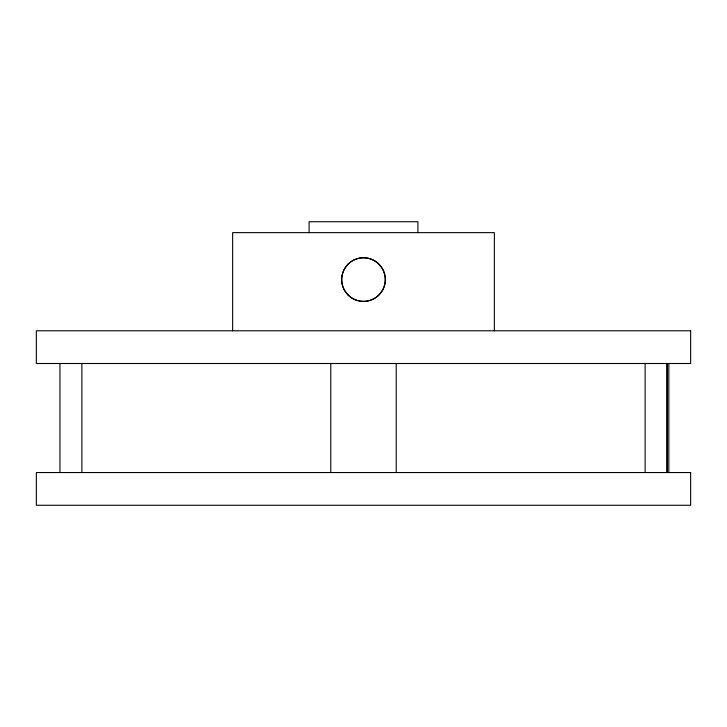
<?xml version="1.0" encoding="UTF-8"?>
<svg xmlns="http://www.w3.org/2000/svg" width="727" height="727" viewBox="0 0 727 727"><rect width="100%" height="100%" fill="white"/><g stroke="black" fill="none" stroke-linecap="round" stroke-linejoin="round"><path stroke-width="1.09" d="M668.84 363.5L668.84 472.55M667.168 363.5L667.168 472.55M667.041 363.5L667.041 472.55M645.122 363.5L645.122 472.55M494.36 330.785L494.36 232.64L232.64 232.64L232.64 330.785M417.907 232.64L417.907 221.735L309.093 221.735L309.093 232.64M396.215 363.5L396.215 472.55M330.785 363.5L330.785 472.55M81.878 363.5L81.878 472.55M59.959 363.5L59.959 472.55M348.079 264.155L344.616 268.672A21.465 21.047 -90 0 0 344.607 290.482L348.079 294.998A21.883 21.837 -90 0 0 378.921 294.998L382.384 290.482A21.465 21.047 -90 0 0 382.393 268.672L378.921 264.155A21.883 21.837 -90 0 0 348.088 264.155M690.65 330.785L36.35 330.785L36.35 363.5L690.65 363.5L690.65 330.785M690.65 472.55L36.35 472.55L36.35 505.265L690.65 505.265L690.65 472.55M348.079 294.998A21.81 21.81 0 0 0 384.565 285.22A21.81 21.81 0 0 0 357.857 258.512A21.81 21.81 0 0 0 348.079 294.998"/></g></svg>
